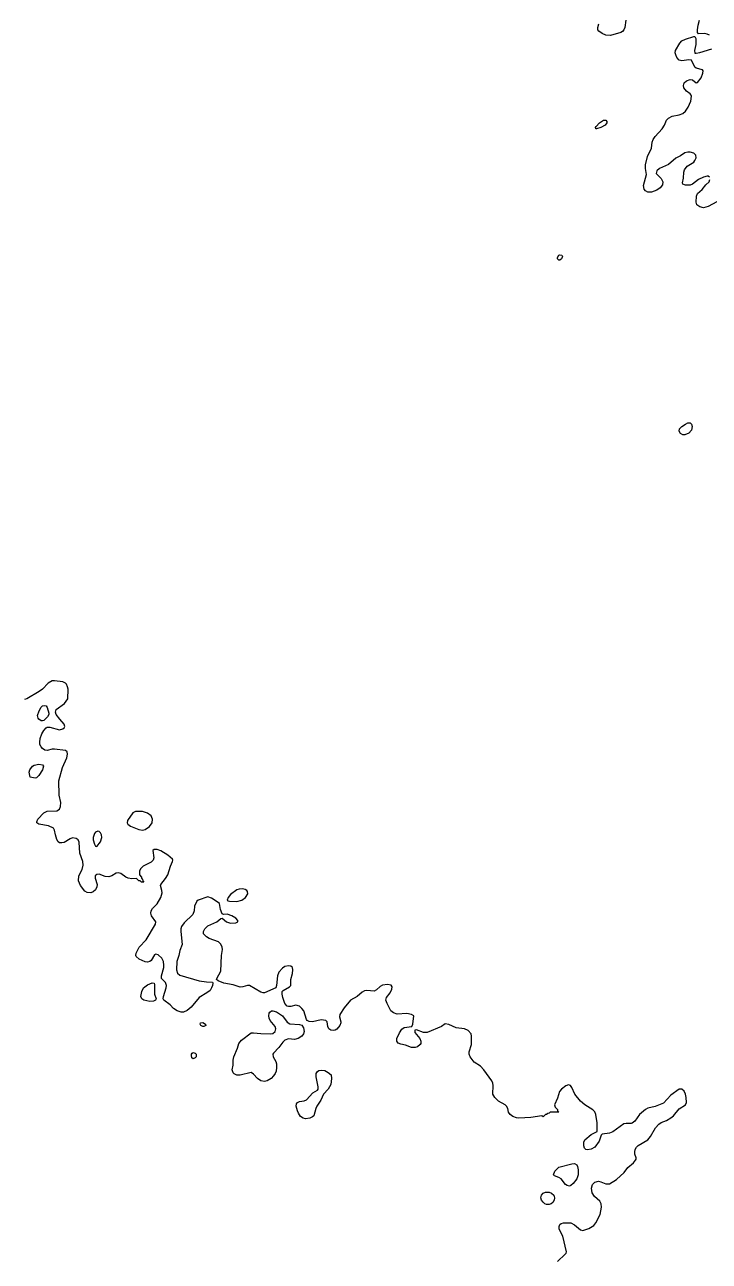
# Model space of a CAD drawing. Extents: x 474277 to 475042, y 254928 to 255625.
# Drawn here: x 474781.3 to 474824.9, y 255090.2 to 255168.9 of the extents above; entities that cross this region are included whole.
import ezdxf

# ---------------------------------------------------------------- set-up
doc = ezdxf.new("R2010")
doc.units = 0
doc.header["$MEASUREMENT"] = 0
doc.layers.add('BaseMapV2_DTM_export_MonNov09090547073261 — entities', color=1, linetype='CONTINUOUS')

msp = doc.modelspace()

# ---------------------------------------------------------------- linework, layer by layer
at = {"layer": 'BaseMapV2_DTM_export_MonNov09090547073261 — entities', "color": 15, "linetype": 'Continuous', "true_color": 0xb7484b}
for points in [[(474819.54, 255169.205, 84.75), (474819.488, 255168.745, 84.75), (474819.426, 255168.592, 84.75), (474819.344, 255168.503, 84.75), (474819.22, 255168.439, 84.75), (474818.578, 255168.235, 84.75), (474818.271, 255168.257, 84.75), (474818.034, 255168.362, 84.75), (474817.831, 255168.515, 84.75), (474817.766, 255168.592, 84.75), (474817.761, 255168.745, 84.75), (474817.838, 255168.975, 84.75)], [(474824.865, 255168.251, 84.75), (474824.712, 255168.33, 84.75), (474824.558, 255168.359, 84.75), (474824.175, 255168.351, 84.75), (474824.111, 255168.439, 84.75), (474824.098, 255168.592, 84.75), (474824.137, 255168.899, 84.75), (474824.235, 255169.205, 84.75)], [(474824.865, 255159.228, 84.75), (474824.788, 255159.292, 84.75), (474824.712, 255159.293, 84.75), (474824.482, 255159.217, 84.75), (474824.175, 255159.066, 84.75), (474823.792, 255158.785, 84.75), (474823.638, 255158.719, 84.75), (474823.332, 255158.712, 84.75), (474823.168, 255158.777, 84.75), (474823.15, 255158.854, 84.75), (474823.216, 255159.161, 84.75), (474823.232, 255159.544, 84.75), (474823.278, 255159.698, 84.75), (474823.457, 255159.928, 84.75), (474823.868, 255160.185, 84.75), (474823.945, 255160.285, 84.75), (474824.012, 255160.464, 84.75), (474823.992, 255160.618, 84.75), (474823.868, 255160.744, 84.75), (474823.638, 255160.818, 84.75), (474823.485, 255160.822, 84.75), (474823.3, 255160.771, 84.75), (474823.025, 255160.584, 84.75), (474822.718, 255160.429, 84.75), (474822.258, 255160.033, 84.75), (474821.699, 255159.774, 84.75), (474821.529, 255159.621, 84.75), (474821.48, 255159.468, 84.75), (474821.798, 255159.148, 84.75), (474821.9, 255158.931, 84.75), (474821.875, 255158.726, 84.75), (474821.737, 255158.547, 84.75), (474821.518, 255158.394, 84.75), (474821.185, 255158.263, 84.75), (474820.955, 255158.271, 84.75), (474820.801, 255158.36, 84.75), (474820.719, 255158.471, 84.75), (474820.677, 255158.701, 84.75), (474820.857, 255159.391, 84.75), (474820.789, 255159.774, 84.75), (474820.801, 255160.004, 84.75), (474820.923, 255160.541, 84.75), (474821.178, 255161.078, 84.75), (474821.223, 255161.461, 84.75), (474821.284, 255161.614, 84.75), (474821.415, 255161.802, 84.75), (474821.862, 255162.305, 84.75), (474822.005, 255162.535, 84.75), (474822.144, 255162.841, 84.75), (474822.258, 255162.979, 84.75), (474822.488, 255163.114, 84.75), (474822.948, 255163.195, 84.75), (474823.178, 255163.284, 84.75), (474823.332, 255163.42, 84.75), (474823.504, 255163.685, 84.75), (474823.673, 255164.068, 84.75), (474823.723, 255164.375, 84.75), (474823.703, 255164.451, 84.75), (474823.638, 255164.523, 84.75), (474823.408, 255164.7, 84.75), (474823.231, 255164.912, 84.75), (474823.204, 255165.065, 84.75), (474823.267, 255165.218, 84.75), (474823.408, 255165.346, 84.75), (474823.638, 255165.448, 84.75), (474823.792, 255165.41, 84.75), (474824.022, 255165.231, 84.75), (474824.098, 255165.252, 84.75), (474824.328, 255165.552, 84.75), (474824.452, 255165.832, 84.75), (474824.465, 255165.985, 84.75), (474824.418, 255166.062, 84.75), (474824.022, 255166.163, 84.75), (474823.933, 255166.215, 84.75), (474823.715, 255166.659, 84.75), (474823.562, 255166.685, 84.75), (474823.102, 255166.619, 84.75), (474822.936, 255166.675, 84.75), (474822.795, 255166.84, 84.75), (474822.718, 255167.014, 84.75), (474822.688, 255167.135, 84.75), (474822.7, 255167.288, 84.75), (474822.984, 255167.749, 84.75), (474823.116, 255167.902, 84.75), (474823.332, 255168.013, 84.75), (474823.868, 255168.176, 84.75), (474823.945, 255168.171, 84.75), (474824.003, 255168.055, 84.75), (474823.991, 255167.672, 84.75), (474823.915, 255167.288, 84.75), (474823.945, 255167.119, 84.75), (474824.022, 255167.106, 84.75), (474824.252, 255167.152, 84.75), (474825.018, 255167.394, 84.75)], [(474817.678, 255162.305, 84.75), (474817.649, 255162.305, 84.75), (474817.628, 255162.381, 84.75), (474817.659, 255162.458, 84.75), (474817.867, 255162.688, 84.75), (474818.118, 255162.844, 84.75), (474818.282, 255162.841, 84.75), (474818.33, 255162.765, 84.75), (474818.33, 255162.688, 84.75), (474818.237, 255162.535, 84.75), (474817.964, 255162.386, 84.75), (474817.678, 255162.305, 84.75)], [(474825.325, 255157.645, 84.75), (474824.788, 255157.349, 84.75), (474824.482, 255157.277, 84.75), (474824.252, 255157.333, 84.75), (474824.07, 255157.474, 84.75), (474824.019, 255157.627, 84.75), (474824.032, 255158.011, 84.75), (474824.098, 255158.182, 84.75), (474824.405, 255158.43, 84.75), (474824.635, 255158.729, 84.75), (474824.848, 255158.931, 84.75), (474824.89, 255159.084, 84.75)], [(474815.456, 255154.024, 84.75), (474815.357, 255153.951, 84.75), (474815.281, 255153.952, 84.75), (474815.213, 255154.024, 84.75), (474815.204, 255154.105, 84.75), (474815.294, 255154.254, 84.75), (474815.357, 255154.281, 84.75), (474815.479, 255154.254, 84.75), (474815.518, 255154.177, 84.75), (474815.456, 255154.024, 84.75)], [(474823.306, 255142.829, 84.75), (474823.178, 255142.833, 84.75), (474823.025, 255142.915, 84.75), (474822.944, 255143.059, 84.75), (474822.963, 255143.212, 84.75), (474823.1, 255143.366, 84.75), (474823.332, 255143.516, 84.75), (474823.485, 255143.585, 84.75), (474823.638, 255143.592, 84.75), (474823.715, 255143.515, 84.75), (474823.758, 255143.366, 84.75), (474823.733, 255143.135, 84.75), (474823.562, 255142.934, 84.75), (474823.306, 255142.829, 84.75)], [(474815.198, 255090.229, 84.5), (474815.7, 255090.689, 84.5), (474815.765, 255090.766, 84.5), (474815.785, 255090.842, 84.5), (474815.538, 255091.839, 84.5), (474815.317, 255092.299, 84.5), (474815.309, 255092.453, 84.5), (474815.357, 255092.576, 84.5), (474815.434, 255092.647, 84.5), (474815.587, 255092.695, 84.5), (474816.047, 255092.686, 84.5), (474816.277, 255092.575, 84.5), (474816.661, 255092.246, 84.5), (474816.814, 255092.212, 84.5), (474817.197, 255092.328, 84.5), (474817.518, 255092.529, 84.5), (474817.636, 255092.683, 84.5), (474817.909, 255093.219, 84.5), (474817.996, 255093.679, 84.5), (474817.97, 255093.909, 84.5), (474817.904, 255094.063, 84.5), (474817.559, 255094.369, 84.5), (474817.412, 255094.599, 84.5), (474817.361, 255094.906, 84.5), (474817.429, 255095.136, 84.5), (474817.581, 255095.284, 84.5), (474817.811, 255095.34, 84.5), (474817.964, 255095.31, 84.5), (474818.271, 255095.18, 84.5), (474818.501, 255095.178, 84.5), (474818.954, 255095.443, 84.5), (474819.442, 255095.903, 84.5), (474819.673, 255096.21, 84.5), (474820.035, 255096.516, 84.5), (474820.172, 255096.67, 84.5), (474820.206, 255096.746, 84.5), (474820.2, 255096.823, 84.5), (474820.13, 255097.053, 84.5), (474820.121, 255097.206, 84.5), (474820.145, 255097.36, 84.5), (474820.225, 255097.513, 84.5), (474820.341, 255097.616, 84.5), (474820.955, 255097.978, 84.5), (474821.108, 255098.179, 84.5), (474821.439, 255098.74, 84.5), (474821.645, 255098.976, 84.5), (474821.798, 255099.077, 84.5), (474822.132, 255099.2, 84.5), (474822.411, 255099.367, 84.5), (474822.576, 255099.507, 84.5), (474822.948, 255099.954, 84.5), (474823.336, 255100.197, 84.5), (474823.401, 255100.35, 84.5), (474823.394, 255100.657, 84.5), (474823.351, 255100.887, 84.5), (474823.255, 255101.064, 84.5), (474823.102, 255101.19, 84.5), (474822.948, 255101.202, 84.5), (474822.411, 255100.815, 84.5), (474821.951, 255100.311, 84.5), (474821.415, 255100.089, 84.5), (474820.955, 255099.978, 84.5), (474820.801, 255099.91, 84.5), (474820.418, 255099.589, 84.5), (474820.111, 255099.163, 84.5), (474819.958, 255099.033, 84.5), (474819.881, 255099.004, 84.5), (474819.574, 255099.016, 84.5), (474819.421, 255098.986, 84.5), (474818.731, 255098.487, 84.5), (474818.501, 255098.407, 84.5), (474818.041, 255098.33, 84.5), (474817.986, 255098.28, 84.5), (474817.863, 255097.897, 84.5), (474817.571, 255097.513, 84.5), (474817.351, 255097.376, 84.5), (474817.121, 255097.342, 84.5), (474817.013, 255097.36, 84.5), (474816.928, 255097.436, 84.5), (474816.876, 255097.59, 84.5), (474816.877, 255097.82, 84.5), (474816.935, 255097.973, 84.5), (474817.351, 255098.305, 84.5), (474817.731, 255098.51, 84.5), (474817.719, 255099.047, 84.5), (474817.64, 255099.583, 84.5), (474817.581, 255099.755, 84.5), (474817.455, 255099.89, 84.5), (474816.934, 255100.197, 84.5), (474816.67, 255100.427, 84.5), (474816.302, 255100.887, 84.5), (474816.124, 255101.294, 84.5), (474816.036, 255101.424, 84.5), (474815.894, 255101.465, 84.5), (474815.741, 255101.41, 84.5), (474815.45, 255101.194, 84.5), (474815.326, 255101.04, 84.5), (474815.204, 255100.622, 84.5), (474815.017, 255100.197, 84.5), (474815.058, 255100.043, 84.5), (474815.204, 255099.895, 84.5), (474815.208, 255099.813, 84.5), (474815.281, 255099.732, 84.5), (474814.744, 255099.732, 84.5), (474814.672, 255099.66, 84.5), (474814.59, 255099.656, 84.5), (474814.514, 255099.581, 84.5), (474814.437, 255099.579, 84.5), (474814.284, 255099.428, 84.5), (474814.207, 255099.502, 84.5), (474813.517, 255099.39, 84.5), (474812.75, 255099.35, 84.5), (474812.597, 255099.374, 84.5), (474812.367, 255099.468, 84.5), (474812.189, 255099.583, 84.5), (474812.091, 255099.737, 84.5), (474812.041, 255099.967, 84.5), (474811.971, 255100.12, 84.5), (474811.886, 255100.197, 84.5), (474811.447, 255100.443, 84.5), (474811.212, 255100.657, 84.5), (474811.101, 255100.887, 84.5), (474811.12, 255101.424, 84.5), (474811.094, 255101.577, 84.5), (474811.024, 255101.73, 84.5), (474810.527, 255102.434, 84.5), (474810.303, 255102.65, 84.5), (474809.913, 255102.925, 84.5), (474809.649, 255103.264, 84.5), (474809.586, 255103.417, 84.5), (474809.578, 255103.571, 84.5), (474809.733, 255104.031, 84.5), (474809.745, 255104.567, 84.5), (474809.714, 255104.721, 84.5), (474809.53, 255104.925, 84.5), (474809.3, 255105.031, 84.5), (474808.763, 255105.098, 84.5), (474808.303, 255105.317, 84.5), (474808.073, 255105.346, 84.5), (474807.826, 255105.181, 84.5), (474806.923, 255104.812, 84.5), (474806.693, 255104.802, 84.5), (474806.233, 255104.963, 84.5), (474806.135, 255104.951, 84.5), (474806.14, 255104.797, 84.5), (474806.455, 255104.414, 84.5), (474806.522, 255104.261, 84.5), (474806.516, 255104.107, 84.5), (474806.481, 255104.031, 84.5), (474806.309, 255103.885, 84.5), (474806.156, 255103.843, 84.5), (474805.926, 255103.845, 84.5), (474805.543, 255104.004, 84.5), (474805.236, 255104.055, 84.5), (474805.083, 255104.125, 84.5), (474804.989, 255104.261, 84.5), (474804.986, 255104.414, 84.5), (474805.159, 255104.791, 84.5), (474805.313, 255105.007, 84.5), (474805.466, 255105.115, 84.5), (474805.934, 255105.181, 84.5), (474805.999, 255105.334, 84.5), (474806.062, 255105.871, 84.5), (474805.914, 255105.948, 84.5), (474805.619, 255106.002, 84.5), (474805.006, 255105.963, 84.5), (474804.776, 255106.049, 84.5), (474804.617, 255106.178, 84.5), (474804.373, 255106.638, 84.5), (474804.291, 255106.868, 84.5), (474804.326, 255107.021, 84.5), (474804.566, 255107.328, 84.5), (474804.678, 255107.558, 84.5), (474804.691, 255107.711, 84.5), (474804.623, 255107.81, 84.5), (474804.393, 255107.85, 84.5), (474804.086, 255107.817, 84.5), (474803.932, 255107.725, 84.5), (474803.702, 255107.512, 84.5), (474803.549, 255107.439, 84.5), (474803.089, 255107.47, 84.5), (474802.936, 255107.448, 84.5), (474802.782, 255107.361, 84.5), (474802.476, 255107.084, 84.5), (474802.052, 255106.868, 84.5), (474801.632, 255106.376, 84.5), (474801.361, 255105.948, 84.5), (474801.335, 255105.794, 84.5), (474801.429, 255105.487, 84.5), (474801.429, 255105.411, 84.5), (474801.368, 255105.257, 84.5), (474801.172, 255105.018, 84.5), (474801.065, 255104.951, 84.5), (474800.942, 255104.919, 84.5), (474800.789, 255104.944, 84.5), (474800.676, 255105.027, 84.5), (474800.604, 255105.181, 84.5), (474800.565, 255105.487, 84.5), (474800.482, 255105.563, 84.5), (474800.175, 255105.607, 84.5), (474799.639, 255105.477, 84.5), (474799.409, 255105.495, 84.5), (474799.297, 255105.564, 84.5), (474799.255, 255105.639, 84.5), (474799.073, 255106.178, 84.5), (474798.961, 255106.331, 84.5), (474798.795, 255106.474, 84.5), (474798.565, 255106.547, 84.5), (474798.258, 255106.454, 84.5), (474798.105, 255106.452, 84.5), (474798.022, 255106.484, 84.5), (474797.879, 255106.638, 84.5), (474797.734, 255107.021, 84.5), (474797.7, 255107.251, 84.5), (474797.709, 255107.404, 84.5), (474797.757, 255107.481, 84.5), (474798.164, 255107.711, 84.5), (474798.244, 255107.788, 84.5), (474798.25, 255108.171, 84.5), (474798.349, 255108.555, 84.5), (474798.373, 255108.785, 84.5), (474798.351, 255108.938, 84.5), (474798.258, 255109.033, 84.5), (474798.105, 255109.052, 84.5), (474797.875, 255109.004, 84.5), (474797.722, 255108.889, 84.5), (474797.495, 255108.631, 84.5), (474797.405, 255108.401, 84.5), (474797.347, 255107.788, 84.5), (474797.299, 255107.634, 84.5), (474796.584, 255107.328, 84.5), (474796.495, 255107.325, 84.5), (474796.342, 255107.374, 84.5), (474795.615, 255107.788, 84.5), (474795.498, 255107.802, 84.5), (474795.191, 255107.704, 84.5), (474795.038, 255107.696, 84.5), (474794.578, 255107.839, 84.5), (474793.994, 255107.941, 84.5), (474793.632, 255108.094, 84.5), (474793.535, 255108.171, 84.5), (474793.537, 255108.248, 84.5), (474793.807, 255108.708, 84.5), (474793.836, 255109.705, 84.5), (474793.906, 255110.088, 84.5), (474793.892, 255110.241, 84.5), (474793.811, 255110.423, 84.5), (474793.658, 255110.57, 84.5), (474793.064, 255110.778, 84.5), (474792.891, 255110.88, 84.5), (474792.71, 255111.085, 84.5), (474792.696, 255111.238, 84.5), (474792.783, 255111.392, 84.5), (474792.968, 255111.585, 84.5), (474793.541, 255111.852, 84.5), (474793.811, 255112.05, 84.5), (474793.888, 255112.072, 84.5), (474794.16, 255111.852, 84.5), (474794.425, 255111.749, 84.5), (474794.763, 255111.775, 84.5), (474794.878, 255111.852, 84.5), (474794.874, 255111.928, 84.5), (474794.754, 255112.082, 84.5), (474794.501, 255112.232, 84.5), (474794.195, 255112.332, 84.5), (474793.965, 255112.309, 84.5), (474793.888, 255112.358, 84.5), (474793.784, 255112.618, 84.5), (474793.708, 255113.002, 84.5), (474793.642, 255113.078, 84.5), (474793.198, 255113.352, 84.5), (474792.968, 255113.428, 84.5), (474792.354, 255113.213, 84.5), (474792.278, 255113.148, 84.5), (474792.128, 255112.848, 84.5), (474792.101, 255112.542, 84.5), (474792.013, 255112.312, 84.5), (474791.473, 255111.775, 84.5), (474791.302, 255111.545, 84.5), (474791.26, 255111.392, 84.5), (474791.257, 255111.238, 84.5), (474791.345, 255110.395, 84.5), (474791.192, 255110.011, 84.5), (474791.135, 255109.705, 84.5), (474791.002, 255109.321, 84.5), (474790.985, 255108.785, 84.5), (474791.051, 255108.574, 84.5), (474791.204, 255108.453, 84.5), (474792.431, 255108.088, 84.5), (474792.891, 255108.019, 84.5), (474793.274, 255107.999, 84.5), (474793.295, 255107.941, 84.5), (474793.271, 255107.788, 84.5), (474793.214, 255107.634, 84.5), (474793.113, 255107.481, 84.5), (474792.921, 255107.328, 84.5), (474792.431, 255107.036, 84.5), (474791.914, 255106.408, 84.5), (474791.664, 255106.21, 84.5), (474791.434, 255106.105, 84.5), (474791.281, 255106.094, 84.5), (474791.019, 255106.178, 84.5), (474790.797, 255106.331, 84.5), (474790.572, 255106.561, 84.5), (474790.18, 255106.868, 84.5), (474790.138, 255106.944, 84.5), (474790.15, 255107.098, 84.5), (474790.32, 255107.634, 84.5), (474790.338, 255107.788, 84.5), (474790.284, 255107.985, 84.5), (474790.028, 255108.248, 84.5), (474790.03, 255108.401, 84.5), (474790.17, 255108.938, 84.5), (474790.185, 255109.091, 84.5), (474790.161, 255109.321, 84.5), (474790.054, 255109.542, 84.5), (474789.824, 255109.749, 84.5), (474789.671, 255109.794, 84.5), (474789.594, 255109.754, 84.5), (474789.364, 255109.382, 84.5), (474789.287, 255109.312, 84.5), (474789.134, 255109.267, 84.5), (474788.981, 255109.298, 84.5), (474788.605, 255109.475, 84.5), (474788.417, 255109.628, 84.5), (474788.391, 255109.705, 84.5), (474788.418, 255109.858, 84.5), (474788.605, 255110.241, 84.5), (474789.057, 255110.706, 84.5), (474789.658, 255111.698, 84.5), (474789.659, 255111.852, 84.5), (474789.395, 255112.235, 84.5), (474789.358, 255112.388, 84.5), (474789.363, 255112.542, 84.5), (474789.447, 255112.695, 84.5), (474789.747, 255112.984, 84.5), (474789.994, 255113.385, 84.5), (474790.068, 255113.692, 84.5), (474790.053, 255113.845, 84.5), (474789.958, 255114.152, 84.5), (474789.981, 255114.229, 84.5), (474790.284, 255114.598, 84.5), (474790.435, 255114.842, 84.5), (474790.598, 255115.379, 84.5), (474790.732, 255115.685, 84.5), (474790.746, 255115.762, 84.5), (474790.72, 255115.839, 84.5), (474790.437, 255116.092, 84.5), (474789.977, 255116.361, 84.5), (474789.747, 255116.45, 84.5), (474789.56, 255116.452, 84.5), (474789.485, 255116.375, 84.5), (474789.54, 255115.915, 84.5), (474789.495, 255115.762, 84.5), (474789.364, 255115.646, 84.5), (474788.862, 255115.379, 84.5), (474788.704, 255115.225, 84.5), (474788.63, 255115.072, 84.5), (474788.623, 255114.842, 84.5), (474788.753, 255114.689, 84.5), (474788.759, 255114.612, 84.5), (474788.827, 255114.543, 84.5), (474788.835, 255114.459, 84.5), (474788.904, 255114.374, 84.5), (474788.751, 255114.377, 84.5), (474788.674, 255114.454, 84.5), (474788.597, 255114.456, 84.5), (474788.444, 255114.609, 84.5), (474788.137, 255114.586, 84.5), (474787.907, 255114.62, 84.5), (474787.754, 255114.693, 84.5), (474787.447, 255114.916, 84.5), (474787.294, 255114.96, 84.5), (474787.14, 255114.938, 84.5), (474786.867, 255114.765, 84.5), (474786.68, 255114.704, 84.5), (474786.45, 255114.723, 84.5), (474786.067, 255114.868, 84.5), (474785.914, 255114.861, 84.5), (474785.807, 255114.765, 84.5), (474785.818, 255114.612, 84.5), (474785.935, 255114.229, 84.5), (474785.926, 255114.075, 84.5), (474785.837, 255113.875, 84.5), (474785.684, 255113.747, 84.5), (474785.53, 255113.697, 84.5), (474785.3, 255113.715, 84.5), (474785.147, 255113.798, 84.5), (474784.884, 255114.152, 84.5), (474784.748, 255114.459, 84.5), (474784.765, 255114.765, 84.5), (474784.993, 255115.163, 84.5), (474785.046, 255115.455, 84.5), (474785.026, 255115.685, 84.5), (474784.844, 255116.222, 84.5), (474784.795, 255116.912, 84.5), (474784.727, 255117.066, 84.5), (474784.61, 255117.155, 84.5), (474784.38, 255117.18, 84.5), (474784.227, 255117.123, 84.5), (474783.843, 255116.901, 84.5), (474783.69, 255116.862, 84.5), (474783.537, 255116.878, 84.5), (474783.46, 255116.932, 84.5), (474783.383, 255117.082, 84.5), (474783.282, 255117.372, 84.5), (474783.224, 255117.679, 84.5), (474783.153, 255117.81, 84.5), (474782.847, 255117.953, 84.5), (474782.233, 255118.056, 84.5), (474782.107, 255118.139, 84.5), (474782.107, 255118.216, 84.5), (474782.174, 255118.369, 84.5), (474782.54, 255118.779, 84.5), (474782.77, 255118.878, 84.5), (474783.383, 255118.91, 84.5), (474783.537, 255119.022, 84.5), (474783.613, 255119.192, 84.5), (474783.622, 255119.443, 84.5), (474783.524, 255119.903, 84.5), (474783.504, 255120.823, 84.5), (474783.73, 255121.666, 84.5), (474784.018, 255122.28, 84.5), (474784.055, 255122.51, 84.5), (474784.04, 255122.663, 84.5), (474783.92, 255122.745, 84.5), (474783.23, 255122.836, 84.5), (474783.077, 255122.826, 84.5), (474782.77, 255122.748, 84.5), (474782.616, 255122.765, 84.5), (474782.463, 255122.866, 84.5), (474782.374, 255122.97, 84.5), (474782.302, 255123.123, 84.5), (474782.286, 255123.276, 84.5), (474782.319, 255123.506, 84.5), (474782.427, 255123.813, 84.5), (474782.54, 255124.022, 84.5), (474782.693, 255124.193, 84.5), (474782.77, 255124.225, 84.5), (474782.923, 255124.226, 84.5), (474783.537, 255124.055, 84.5), (474783.75, 255124.12, 84.5), (474783.848, 255124.196, 84.5), (474783.889, 255124.273, 84.5), (474783.841, 255124.426, 84.5), (474783.559, 255124.733, 84.5), (474783.342, 255125.04, 84.5), (474783.282, 255125.193, 84.5), (474783.328, 255125.347, 84.5), (474783.854, 255125.73, 84.5), (474784.077, 255126.037, 84.5), (474784.093, 255126.65, 84.5), (474784.063, 255126.803, 84.5), (474783.986, 255126.957, 84.5), (474783.92, 255127.033, 84.5), (474783.767, 255127.121, 84.5), (474783.23, 255127.179, 84.5), (474783.077, 255127.169, 84.5), (474782.825, 255127.033, 84.5), (474782.463, 255126.642, 84.5), (474782.244, 255126.497, 84.5), (474781.466, 255126.033, 84.5), (474781.313, 255125.989, 84.5)], [(474782.551, 255124.657, 84.5), (474782.463, 255124.628, 84.5), (474782.386, 255124.639, 84.5), (474782.234, 255124.733, 84.5), (474782.18, 255124.81, 84.5), (474782.152, 255124.963, 84.5), (474782.251, 255125.27, 84.5), (474782.376, 255125.5, 84.5), (474782.463, 255125.583, 84.5), (474782.616, 255125.615, 84.5), (474782.694, 255125.577, 84.5), (474782.77, 255125.479, 84.5), (474782.87, 255125.117, 84.5), (474782.861, 255125.04, 84.5), (474782.776, 255124.887, 84.5), (474782.551, 255124.657, 84.5)], [(474782.006, 255120.976, 84.5), (474781.688, 255121.053, 84.5), (474781.625, 255121.359, 84.5), (474781.668, 255121.513, 84.5), (474781.821, 255121.743, 84.5), (474781.93, 255121.82, 84.5), (474782.233, 255121.88, 84.5), (474782.463, 255121.842, 84.5), (474782.529, 255121.743, 84.5), (474782.474, 255121.513, 84.5), (474782.233, 255121.149, 84.5), (474782.08, 255121.002, 84.5), (474782.006, 255120.976, 84.5)], [(474788.981, 255117.719, 84.5), (474789.273, 255117.909, 84.5), (474789.445, 255118.139, 84.5), (474789.458, 255118.369, 84.5), (474789.364, 255118.585, 84.5), (474789.134, 255118.753, 84.5), (474788.827, 255118.871, 84.5), (474788.367, 255118.861, 84.5), (474788.214, 255118.789, 84.5), (474787.859, 255118.292, 84.5), (474787.842, 255118.139, 84.5), (474787.885, 255118.062, 84.5), (474788.061, 255117.937, 84.5), (474788.597, 255117.71, 84.5), (474788.827, 255117.68, 84.5), (474788.981, 255117.719, 84.5)], [(474785.914, 255116.636, 84.5), (474786.144, 255116.94, 84.5), (474786.226, 255117.219, 84.5), (474786.209, 255117.372, 84.5), (474786.144, 255117.511, 84.5), (474786.067, 255117.581, 84.5), (474785.99, 255117.604, 84.5), (474785.837, 255117.544, 84.5), (474785.76, 255117.455, 84.5), (474785.681, 255117.219, 84.5), (474785.686, 255117.066, 84.5), (474785.76, 255116.783, 84.5), (474785.837, 255116.657, 84.5), (474785.914, 255116.636, 84.5)], [(474794.808, 255113.144, 84.5), (474795.14, 255113.232, 84.5), (474795.362, 255113.385, 84.5), (474795.508, 255113.615, 84.5), (474795.506, 255113.769, 84.5), (474795.456, 255113.845, 84.5), (474795.345, 255113.911, 84.5), (474795.191, 255113.941, 84.5), (474794.961, 255113.931, 84.5), (474794.808, 255113.882, 84.5), (474794.425, 255113.576, 84.5), (474794.274, 255113.385, 84.5), (474794.211, 255113.232, 84.5), (474794.271, 255113.17, 84.5), (474794.348, 255113.148, 84.5), (474794.808, 255113.144, 84.5)], [(474789.515, 255106.791, 84.5), (474789.287, 255106.766, 84.5), (474788.904, 255106.853, 84.5), (474788.788, 255106.944, 84.5), (474788.725, 255107.098, 84.5), (474788.769, 255107.404, 84.5), (474788.875, 255107.634, 84.5), (474789.134, 255107.841, 84.5), (474789.441, 255107.968, 84.5), (474789.556, 255107.941, 84.5), (474789.582, 255107.864, 84.5), (474789.577, 255107.251, 84.5), (474789.682, 255106.944, 84.5), (474789.647, 255106.868, 84.5), (474789.515, 255106.791, 84.5)], [(474796.753, 255101.73, 84.5), (474796.572, 255101.677, 84.5), (474796.342, 255101.72, 84.5), (474796.132, 255101.884, 84.5), (474795.881, 255102.161, 84.5), (474795.728, 255102.247, 84.5), (474795.038, 255102.086, 84.5), (474794.808, 255102.093, 84.5), (474794.655, 255102.171, 84.5), (474794.578, 255102.246, 84.5), (474794.525, 255102.42, 84.5), (474794.58, 255102.727, 84.5), (474794.576, 255103.034, 84.5), (474794.624, 255103.264, 84.5), (474794.859, 255103.801, 84.5), (474794.952, 255104.107, 84.5), (474795.115, 255104.313, 84.5), (474795.728, 255104.775, 84.5), (474795.881, 255104.79, 84.5), (474796.342, 255104.731, 84.5), (474796.955, 255104.723, 84.5), (474797.108, 255104.745, 84.5), (474797.262, 255104.862, 84.5), (474797.295, 255105.027, 84.5), (474797.249, 255105.181, 84.5), (474796.943, 255105.564, 84.5), (474796.874, 255105.718, 84.5), (474796.846, 255105.871, 84.5), (474796.864, 255106.024, 84.5), (474796.91, 255106.101, 84.5), (474797.032, 255106.175, 84.5), (474797.108, 255106.185, 84.5), (474797.338, 255106.115, 84.5), (474797.715, 255105.871, 84.5), (474798.028, 255105.463, 84.5), (474798.182, 255105.354, 84.5), (474798.795, 255105.306, 84.5), (474798.949, 255105.269, 84.5), (474799.063, 255105.104, 84.5), (474799.093, 255104.874, 84.5), (474799.051, 255104.721, 84.5), (474798.949, 255104.572, 84.5), (474798.719, 255104.419, 84.5), (474798.488, 255104.367, 84.5), (474798.105, 255104.392, 84.5), (474797.875, 255104.308, 84.5), (474797.744, 255104.184, 84.5), (474797.492, 255103.852, 84.5), (474797.142, 255103.494, 84.5), (474797.111, 255103.417, 84.5), (474797.132, 255103.264, 84.5), (474797.297, 255102.957, 84.5), (474797.34, 255102.804, 84.5), (474797.349, 255102.574, 84.5), (474797.32, 255102.344, 84.5), (474797.265, 255102.19, 84.5), (474797.16, 255102.037, 84.5), (474796.992, 255101.884, 84.5), (474796.753, 255101.73, 84.5)], [(474792.712, 255105.181, 84.5), (474792.659, 255105.181, 84.5), (474792.532, 255105.257, 84.5), (474792.489, 255105.334, 84.5), (474792.508, 255105.416, 84.5), (474792.661, 255105.437, 84.5), (474792.831, 255105.334, 84.5), (474792.838, 255105.257, 84.5), (474792.712, 255105.181, 84.5)], [(474792.171, 255103.187, 84.5), (474792.048, 255103.124, 84.5), (474791.962, 255103.187, 84.5), (474791.927, 255103.341, 84.5), (474791.939, 255103.417, 84.5), (474791.971, 255103.479, 84.5), (474792.048, 255103.524, 84.5), (474792.175, 255103.494, 84.5), (474792.24, 255103.417, 84.5), (474792.233, 255103.264, 84.5), (474792.171, 255103.187, 84.5)], [(474799.465, 255099.353, 84.5), (474799.179, 255099.314, 84.5), (474799.025, 255099.361, 84.5), (474798.872, 255099.468, 84.5), (474798.733, 255099.66, 84.5), (474798.673, 255099.813, 84.5), (474798.595, 255100.12, 84.5), (474798.602, 255100.273, 84.5), (474798.666, 255100.35, 84.5), (474798.795, 255100.411, 84.5), (474799.102, 255100.455, 84.5), (474799.255, 255100.525, 84.5), (474799.649, 255100.964, 84.5), (474799.945, 255101.143, 84.5), (474799.987, 255101.194, 84.5), (474799.995, 255101.347, 84.5), (474799.869, 255101.982, 84.5), (474799.869, 255102.192, 84.5), (474799.945, 255102.331, 84.5), (474800.022, 255102.381, 84.5), (474800.175, 255102.412, 84.5), (474800.405, 255102.374, 84.5), (474800.629, 255102.267, 84.5), (474800.812, 255102.114, 84.5), (474800.845, 255101.884, 84.5), (474800.794, 255101.5, 84.5), (474800.635, 255101.196, 84.5), (474800.323, 255100.887, 84.5), (474800.151, 255100.504, 84.5), (474799.901, 255100.12, 84.5), (474799.831, 255099.967, 84.5), (474799.717, 255099.507, 84.5), (474799.632, 255099.43, 84.5), (474799.465, 255099.353, 84.5)], [(474816.061, 255095.06, 84.5), (474815.971, 255095.027, 84.5), (474815.809, 255095.06, 84.5), (474815.711, 255095.136, 84.5), (474815.434, 255095.49, 84.5), (474815.281, 255095.582, 84.5), (474815.017, 255095.673, 84.5), (474814.942, 255095.75, 84.5), (474815.042, 255095.98, 84.5), (474815.281, 255096.237, 84.5), (474816.124, 255096.447, 84.5), (474816.277, 255096.458, 84.5), (474816.431, 255096.373, 84.5), (474816.477, 255096.286, 84.5), (474816.528, 255096.056, 84.5), (474816.528, 255095.75, 84.5), (474816.431, 255095.488, 84.5), (474816.201, 255095.192, 84.5), (474816.061, 255095.06, 84.5)], [(474814.803, 255093.909, 84.5), (474814.667, 255093.859, 84.5), (474814.514, 255093.858, 84.5), (474814.391, 255093.909, 84.5), (474814.284, 255093.997, 84.5), (474814.193, 255094.139, 84.5), (474814.155, 255094.293, 84.5), (474814.185, 255094.446, 84.5), (474814.284, 255094.578, 84.5), (474814.437, 255094.648, 84.5), (474814.667, 255094.634, 84.5), (474814.821, 255094.577, 84.5), (474814.965, 255094.446, 84.5), (474815.007, 255094.293, 84.5), (474814.988, 255094.139, 84.5), (474814.905, 255093.986, 84.5), (474814.803, 255093.909, 84.5)]]:
    msp.add_polyline3d(points, dxfattribs=at)

doc.saveas('drawing.dxf')
